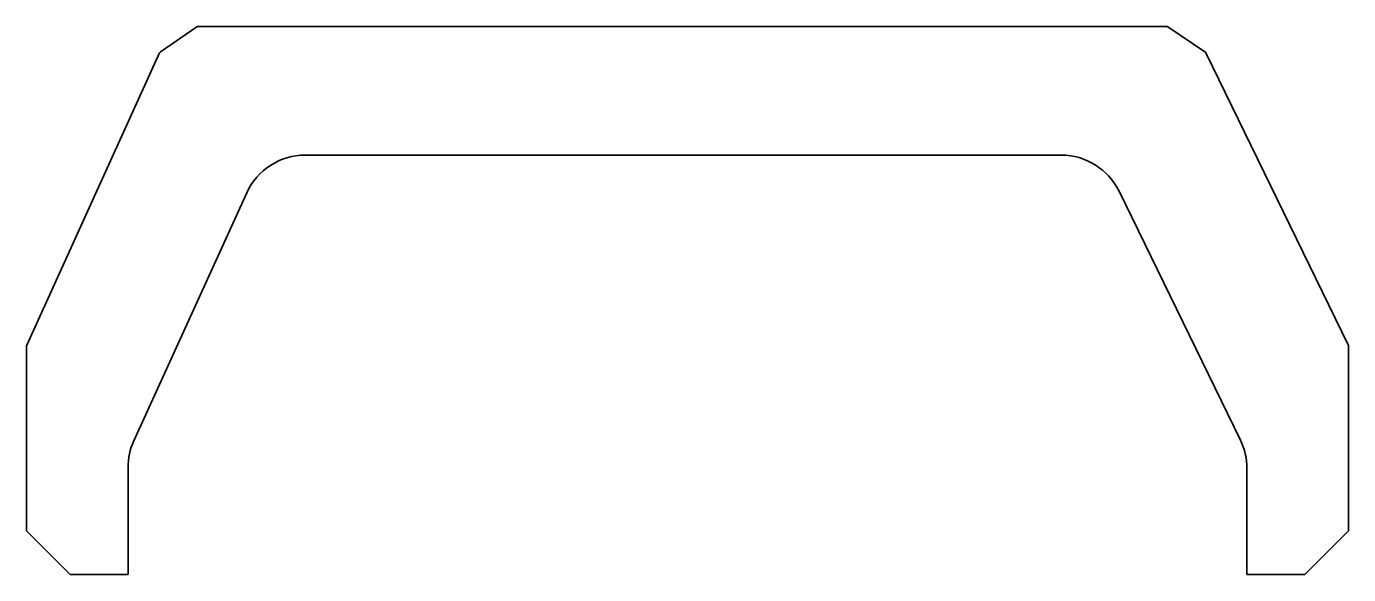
# Model space of a CAD drawing. Header units: millimetres. Extents: x 0 to 514, y 0 to 213.
import ezdxf

# ---------------------------------------------------------------- set-up
doc = ezdxf.new("R2010")
doc.units = ezdxf.units.MM
doc.layers.add('SIMUMAK Visible (ISO)', color=7, linetype='Continuous', lineweight=35)

# ---------------------------------------------------------------- blocks, each defined once
blk = doc.blocks.new('SIL-027-CTRE-01_Sheet_5_SIL-027-CTRE-01')
at = {"layer": 'SIMUMAK Visible (ISO)'}
for p, q in [((-190.8, 106.32), (-204.87, 96.66)), ((-190.23, 106.5), (186.22, 106.5)), ((201.18, 96.65), (186.77, 106.33)), ((-256.91, -17.3), (-205.21, 96.25)), ((201.52, 96.26), (256.9, -17.29)), ((145.3, 56.5), (-148.6, 56.5)), ((-171.35, 41.86), (-215.25, -54.56)), ((214.97, -54.31), (167.77, 42.46)), ((-257, -89.09), (-257, -17.72)), ((257, -17.73), (257, -89.09)), ((-217.5, -64.92), (-217.5, -106.5)), ((217.5, -106.5), (217.5, -65.27)), ((-256.71, -89.79), (-240.29, -106.21)), ((240.29, -106.21), (256.71, -89.79)), ((-239.59, -106.5), (-217.5, -106.5)), ((217.5, -106.5), (239.59, -106.5))]:
    blk.add_line(p, q, dxfattribs=at)
at = {"layer": 'SIMUMAK Visible (ISO)', "extrusion": (0, 0, -1)}
for centre, start, end in [((190.23, 105.5), 55.5054, 90), ((-186.22, 105.5), 90, 123.9076), ((204.3, 95.83), 24.48, 55.5054), ((-200.62, 95.82), 123.9076, 154), ((256, -17.72), 360, 24.48), ((-256, -17.73), 154, 180), ((256, -89.09), 315, 0), ((-256, -89.09), 180, 225), ((239.59, -105.5), 270, 315), ((-239.59, -105.5), 225, 270)]:
    blk.add_arc(centre, 1, start, end, dxfattribs=at)
at = {"layer": 'SIMUMAK Visible (ISO)'}
for centre, start, end in [((-148.6, 31.5), 90, 155.52), ((145.3, 31.5), 26, 90), ((-192.5, -64.92), 155.52, 180), ((192.5, -65.27), 0, 26)]:
    blk.add_arc(centre, 25, start, end, dxfattribs=at)

msp = doc.modelspace()

# ---------------------------------------------------------------- block references
msp.add_blockref('SIL-027-CTRE-01_Sheet_5_SIL-027-CTRE-01', (257, 106.5))

doc.saveas('drawing.dxf')
